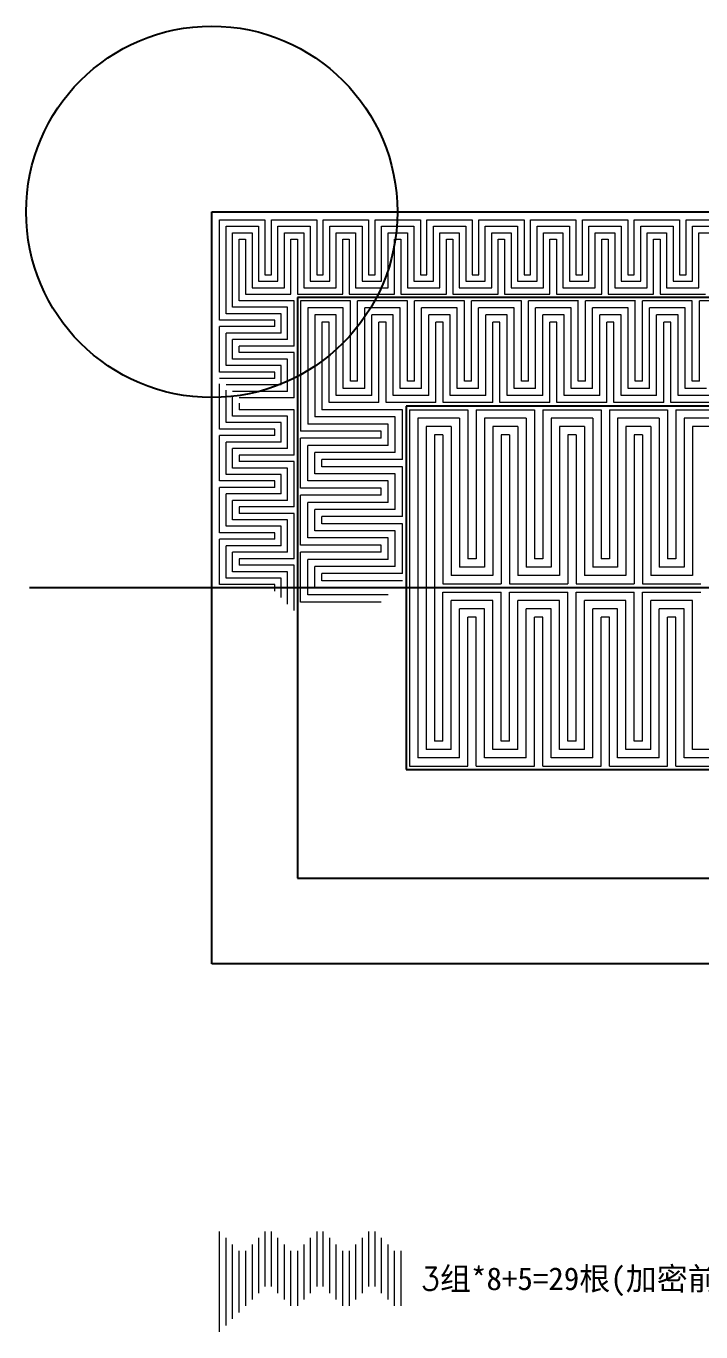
# Model space of a CAD drawing. Header units: millimetres. Extents: x -5937 to 68925, y -3068 to 5300.
# Drawn here: x 30560 to 31288, y 256 to 1662 of the extents above; entities that cross this region are included whole.
import ezdxf

# ---------------------------------------------------------------- set-up
doc = ezdxf.new("R2010")
doc.units = ezdxf.units.MM
doc.header["$LTSCALE"] = 7
doc.layers.add('xline', color=41, linetype='Continuous', plot=False)
doc.layers.add('参照', color=6, linetype='Continuous', lineweight=9)

msp = doc.modelspace()

# ---------------------------------------------------------------- linework, layer by layer
for p, q in [((30760.475, 1462.013), (32110.475, 1462.013)), ((30760.475, 652.013), (30760.475, 1462.013)), ((32018.219, 1369.757), (30852.73, 1369.757)), ((30852.73, 1369.757), (30852.73, 744.268)), ((31901.156, 1252.694), (30969.793, 1252.694)), ((30969.793, 1252.694), (30969.793, 861.332)), ((30969.793, 861.332), (31901.156, 861.332)), ((30852.73, 744.268), (32018.219, 744.268)), ((32110.475, 652.013), (30760.475, 652.013))]:
    msp.add_line(p, q)
at = {"color": 1}
msp.add_circle((30760.475, 1462.013), 200, dxfattribs=at)
at = {"layer": 'xline'}
msp.add_line((32407.731, 1057.013), (30563.999, 1057.013), dxfattribs=at)
at = {"layer": '参照'}
for p, q in [((30768.975, 1345.33), (30768.975, 1453.513)), ((30768.975, 1453.513), (30817.828, 1453.513)), ((30817.828, 1453.513), (30817.828, 1394.184)), ((30824.807, 1394.184), (30824.807, 1453.513)), ((30824.807, 1453.513), (30873.66, 1453.513)), ((30873.66, 1453.513), (30873.66, 1394.184)), ((30880.639, 1394.184), (30880.639, 1453.513)), ((30880.639, 1453.513), (30929.493, 1453.513)), ((30929.493, 1453.513), (30929.493, 1394.184)), ((30936.472, 1394.184), (30936.472, 1453.513)), ((30936.472, 1453.513), (30985.325, 1453.513)), ((30985.325, 1453.513), (30985.325, 1394.184)), ((30992.304, 1394.184), (30992.304, 1453.513)), ((30992.304, 1453.513), (31041.158, 1453.513)), ((31041.158, 1453.513), (31041.158, 1394.184)), ((31048.137, 1394.184), (31048.137, 1453.513)), ((31048.137, 1453.513), (31096.99, 1453.513)), ((31096.99, 1453.513), (31096.99, 1394.184)), ((31103.969, 1394.184), (31103.969, 1453.513)), ((31103.969, 1453.513), (31152.823, 1453.513)), ((31152.823, 1453.513), (31152.823, 1394.184)), ((31159.802, 1394.184), (31159.802, 1453.513)), ((31159.802, 1453.513), (31208.655, 1453.513)), ((31208.655, 1453.513), (31208.655, 1394.184)), ((31215.634, 1394.184), (31215.634, 1453.513)), ((31215.634, 1453.513), (31264.488, 1453.513)), ((31264.488, 1453.513), (31264.488, 1394.184)), ((31271.467, 1394.184), (31271.467, 1453.513)), ((31271.467, 1453.513), (31320.32, 1453.513)), ((30775.954, 1352.31), (30775.954, 1446.534)), ((30775.954, 1446.534), (30810.849, 1446.534)), ((30782.933, 1359.289), (30782.933, 1439.555)), ((30782.933, 1439.555), (30803.87, 1439.555)), ((30803.87, 1439.555), (30803.87, 1380.226)), ((30810.849, 1446.534), (30810.849, 1387.205)), ((30831.786, 1387.205), (30831.786, 1446.534)), ((30831.786, 1446.534), (30866.681, 1446.534)), ((30838.765, 1380.226), (30838.765, 1439.555)), ((30838.765, 1439.555), (30859.702, 1439.555)), ((30859.702, 1439.555), (30859.702, 1380.226)), ((30866.681, 1446.534), (30866.681, 1387.205)), ((30887.619, 1387.205), (30887.619, 1446.534)), ((30887.619, 1446.534), (30922.514, 1446.534)), ((30894.598, 1380.226), (30894.598, 1439.555)), ((30894.598, 1439.555), (30915.535, 1439.555)), ((30915.535, 1439.555), (30915.535, 1380.226)), ((30922.514, 1446.534), (30922.514, 1387.205)), ((30943.451, 1387.205), (30943.451, 1446.534)), ((30943.451, 1446.534), (30978.346, 1446.534)), ((30950.43, 1380.226), (30950.43, 1439.555)), ((30950.43, 1439.555), (30971.367, 1439.555)), ((30971.367, 1439.555), (30971.367, 1380.226)), ((30978.346, 1446.534), (30978.346, 1387.205)), ((30999.283, 1387.205), (30999.283, 1446.534)), ((30999.283, 1446.534), (31034.179, 1446.534)), ((31006.263, 1380.226), (31006.263, 1439.555)), ((31006.263, 1439.555), (31027.2, 1439.555)), ((31027.2, 1439.555), (31027.2, 1380.226)), ((31034.179, 1446.534), (31034.179, 1387.205)), ((31055.116, 1387.205), (31055.116, 1446.534)), ((31055.116, 1446.534), (31090.011, 1446.534)), ((31062.095, 1380.226), (31062.095, 1439.555)), ((31062.095, 1439.555), (31083.032, 1439.555)), ((31083.032, 1439.555), (31083.032, 1380.226)), ((31090.011, 1446.534), (31090.011, 1387.205)), ((31110.948, 1387.205), (31110.948, 1446.534)), ((31110.948, 1446.534), (31145.844, 1446.534)), ((31117.927, 1380.226), (31117.927, 1439.555)), ((31117.927, 1439.555), (31138.865, 1439.555)), ((31138.865, 1439.555), (31138.865, 1380.226)), ((31145.844, 1446.534), (31145.844, 1387.205)), ((31166.781, 1387.205), (31166.781, 1446.534)), ((31166.781, 1446.534), (31201.676, 1446.534)), ((31173.76, 1380.226), (31173.76, 1439.555)), ((31173.76, 1439.555), (31194.697, 1439.555)), ((31194.697, 1439.555), (31194.697, 1380.226)), ((31201.676, 1446.534), (31201.676, 1387.205)), ((31222.613, 1387.205), (31222.613, 1446.534)), ((31222.613, 1446.534), (31257.509, 1446.534)), ((31229.592, 1380.226), (31229.592, 1439.555)), ((31229.592, 1439.555), (31250.53, 1439.555)), ((31250.53, 1439.555), (31250.53, 1380.226)), ((31257.509, 1446.534), (31257.509, 1387.205)), ((31278.446, 1387.205), (31278.446, 1446.534)), ((31278.446, 1446.534), (31313.341, 1446.534)), ((31285.425, 1380.226), (31285.425, 1439.555)), ((31285.425, 1439.555), (31306.362, 1439.555)), ((30789.912, 1366.268), (30789.912, 1432.576)), ((30789.912, 1432.576), (30796.891, 1432.576)), ((30796.891, 1432.576), (30796.891, 1373.247)), ((30845.744, 1373.247), (30845.744, 1432.576)), ((30845.744, 1432.576), (30852.723, 1432.576)), ((30852.723, 1432.576), (30852.723, 1373.247)), ((30901.577, 1373.247), (30901.577, 1432.576)), ((30901.577, 1432.576), (30908.556, 1432.576)), ((30908.556, 1432.576), (30908.556, 1373.247)), ((30957.409, 1373.247), (30957.409, 1432.576)), ((30957.409, 1432.576), (30964.388, 1432.576)), ((30964.388, 1432.576), (30964.388, 1373.247)), ((31013.242, 1373.247), (31013.242, 1432.576)), ((31013.242, 1432.576), (31020.221, 1432.576)), ((31020.221, 1432.576), (31020.221, 1373.247)), ((31069.074, 1373.247), (31069.074, 1432.576)), ((31069.074, 1432.576), (31076.053, 1432.576)), ((31076.053, 1432.576), (31076.053, 1373.247)), ((31124.906, 1373.247), (31124.906, 1432.576)), ((31124.906, 1432.576), (31131.886, 1432.576)), ((31131.886, 1432.576), (31131.886, 1373.247)), ((31180.739, 1373.247), (31180.739, 1432.576)), ((31180.739, 1432.576), (31187.718, 1432.576)), ((31187.718, 1432.576), (31187.718, 1373.247)), ((31236.571, 1373.247), (31236.571, 1432.576)), ((31236.571, 1432.576), (31243.55, 1432.576)), ((31243.55, 1432.576), (31243.55, 1373.247)), ((30817.828, 1394.184), (30824.807, 1394.184)), ((30873.66, 1394.184), (30880.639, 1394.184)), ((30929.493, 1394.184), (30936.472, 1394.184)), ((30985.325, 1394.184), (30992.304, 1394.184)), ((31041.158, 1394.184), (31048.137, 1394.184)), ((31096.99, 1394.184), (31103.969, 1394.184)), ((31152.823, 1394.184), (31159.802, 1394.184)), ((31208.655, 1394.184), (31215.634, 1394.184)), ((31264.488, 1394.184), (31271.467, 1394.184)), ((30803.87, 1380.226), (30838.765, 1380.226)), ((30810.849, 1387.205), (30831.786, 1387.205)), ((30859.702, 1380.226), (30894.598, 1380.226)), ((30866.681, 1387.205), (30887.619, 1387.205)), ((30915.535, 1380.226), (30950.43, 1380.226)), ((30922.514, 1387.205), (30943.451, 1387.205)), ((30971.367, 1380.226), (31006.263, 1380.226)), ((30978.346, 1387.205), (30999.283, 1387.205)), ((31027.2, 1380.226), (31062.095, 1380.226)), ((31034.179, 1387.205), (31055.116, 1387.205)), ((31083.032, 1380.226), (31117.927, 1380.226)), ((31090.011, 1387.205), (31110.948, 1387.205)), ((31138.865, 1380.226), (31173.76, 1380.226)), ((31145.844, 1387.205), (31166.781, 1387.205)), ((31194.697, 1380.226), (31229.592, 1380.226)), ((31201.676, 1387.205), (31222.613, 1387.205)), ((31250.53, 1380.226), (31285.425, 1380.226)), ((31257.509, 1387.205), (31278.446, 1387.205)), ((30849.241, 1366.268), (30789.912, 1366.268)), ((30796.891, 1373.247), (30845.744, 1373.247)), ((30849.241, 1317.414), (30849.241, 1366.268)), ((30852.723, 1373.247), (30901.577, 1373.247)), ((30909.925, 1366.268), (30856.22, 1366.268)), ((30856.22, 1366.268), (30856.22, 1225.841)), ((30908.556, 1373.247), (30957.409, 1373.247)), ((30909.925, 1279.547), (30909.925, 1366.268)), ((30917.598, 1279.547), (30917.598, 1366.268)), ((30971.367, 1366.268), (30917.598, 1366.268)), ((30964.388, 1373.247), (31013.242, 1373.247)), ((30971.303, 1279.547), (30971.303, 1366.268)), ((31032.745, 1366.268), (30978.976, 1366.268)), ((30978.976, 1279.547), (30978.976, 1366.268)), ((31020.221, 1373.247), (31069.074, 1373.247)), ((31032.681, 1279.547), (31032.681, 1366.268)), ((31094.123, 1366.268), (31040.354, 1366.268)), ((31040.354, 1279.547), (31040.354, 1366.268)), ((31076.053, 1373.247), (31124.906, 1373.247)), ((31094.059, 1279.547), (31094.059, 1366.268)), ((31155.501, 1366.268), (31101.732, 1366.268)), ((31101.732, 1279.547), (31101.732, 1366.268)), ((31131.886, 1373.247), (31180.739, 1373.247)), ((31155.437, 1279.547), (31155.437, 1366.268)), ((31216.879, 1366.268), (31163.11, 1366.268)), ((31163.11, 1279.547), (31163.11, 1366.268)), ((31187.718, 1373.247), (31236.571, 1373.247)), ((31216.815, 1279.547), (31216.815, 1366.268)), ((31278.257, 1366.268), (31224.488, 1366.268)), ((31224.488, 1279.547), (31224.488, 1366.268)), ((31243.55, 1373.247), (31292.404, 1373.247)), ((31278.193, 1279.547), (31278.193, 1366.268)), ((31339.635, 1366.268), (31285.866, 1366.268)), ((31285.866, 1279.547), (31285.866, 1366.268)), ((30835.283, 1352.31), (30775.954, 1352.31)), ((30842.262, 1359.289), (30782.933, 1359.289)), ((30835.283, 1331.372), (30835.283, 1352.31)), ((30842.262, 1324.393), (30842.262, 1359.289)), ((30902.253, 1358.595), (30863.892, 1358.595)), ((30863.892, 1358.595), (30863.892, 1233.513)), ((30894.581, 1350.923), (30871.564, 1350.923)), ((30871.564, 1350.923), (30871.564, 1241.186)), ((30894.581, 1264.202), (30894.581, 1350.923)), ((30902.253, 1271.875), (30902.253, 1358.595)), ((30925.27, 1271.875), (30925.27, 1358.595)), ((30963.631, 1358.595), (30925.27, 1358.595)), ((30932.942, 1264.202), (30932.942, 1350.923)), ((30955.959, 1350.923), (30932.942, 1350.923)), ((30955.959, 1264.202), (30955.959, 1350.923)), ((30963.631, 1271.875), (30963.631, 1358.595)), ((31025.009, 1358.595), (30986.648, 1358.595)), ((30986.648, 1271.875), (30986.648, 1358.595)), ((31017.337, 1350.923), (30994.32, 1350.923)), ((30994.32, 1264.202), (30994.32, 1350.923)), ((31017.337, 1264.202), (31017.337, 1350.923)), ((31025.009, 1271.875), (31025.009, 1358.595)), ((31086.387, 1358.595), (31048.026, 1358.595)), ((31048.026, 1271.875), (31048.026, 1358.595)), ((31078.715, 1350.923), (31055.698, 1350.923)), ((31055.698, 1264.202), (31055.698, 1350.923)), ((31078.715, 1264.202), (31078.715, 1350.923)), ((31086.387, 1271.875), (31086.387, 1358.595)), ((31147.765, 1358.595), (31109.404, 1358.595)), ((31109.404, 1271.875), (31109.404, 1358.595)), ((31140.093, 1350.923), (31117.076, 1350.923)), ((31117.076, 1264.202), (31117.076, 1350.923)), ((31140.093, 1264.202), (31140.093, 1350.923)), ((31147.765, 1271.875), (31147.765, 1358.595)), ((31209.143, 1358.595), (31170.782, 1358.595)), ((31170.782, 1271.875), (31170.782, 1358.595)), ((31201.471, 1350.923), (31178.454, 1350.923)), ((31178.454, 1264.202), (31178.454, 1350.923)), ((31201.471, 1264.202), (31201.471, 1350.923)), ((31209.143, 1271.875), (31209.143, 1358.595)), ((31270.521, 1358.595), (31232.16, 1358.595)), ((31232.16, 1271.875), (31232.16, 1358.595)), ((31262.849, 1350.923), (31239.832, 1350.923)), ((31239.832, 1264.202), (31239.832, 1350.923)), ((31262.849, 1264.202), (31262.849, 1350.923)), ((31270.521, 1271.875), (31270.521, 1358.595)), ((30828.304, 1345.33), (30768.975, 1345.33)), ((30828.304, 1338.351), (30768.975, 1338.351)), ((30768.975, 1289.498), (30768.975, 1338.351)), ((30828.304, 1338.351), (30828.304, 1345.33)), ((30886.909, 1343.251), (30879.236, 1343.251)), ((30879.236, 1343.251), (30879.236, 1248.858)), ((30886.909, 1256.53), (30886.909, 1343.251)), ((30894.598, 1343.251), (30894.581, 1343.251)), ((30940.614, 1256.53), (30940.614, 1343.251)), ((30948.287, 1343.251), (30940.614, 1343.251)), ((30948.287, 1256.53), (30948.287, 1343.251)), ((31009.665, 1343.251), (31001.992, 1343.251)), ((31001.992, 1256.53), (31001.992, 1343.251)), ((31009.665, 1256.53), (31009.665, 1343.251)), ((31071.043, 1343.251), (31063.37, 1343.251)), ((31063.37, 1256.53), (31063.37, 1343.251)), ((31071.043, 1256.53), (31071.043, 1343.251)), ((31132.421, 1343.251), (31124.748, 1343.251)), ((31124.748, 1256.53), (31124.748, 1343.251)), ((31132.421, 1256.53), (31132.421, 1343.251)), ((31193.799, 1343.251), (31186.126, 1343.251)), ((31186.126, 1256.53), (31186.126, 1343.251)), ((31193.799, 1256.53), (31193.799, 1343.251)), ((31255.177, 1343.251), (31247.504, 1343.251)), ((31247.504, 1256.53), (31247.504, 1343.251)), ((31255.177, 1256.53), (31255.177, 1343.251)), ((30835.283, 1331.372), (30775.954, 1331.372)), ((30775.954, 1296.477), (30775.954, 1331.372)), ((30842.262, 1324.393), (30782.933, 1324.393)), ((30782.933, 1303.456), (30782.933, 1324.393)), ((30894.598, 1335.579), (30894.581, 1335.579)), ((30894.598, 1327.906), (30894.581, 1327.906)), ((30849.241, 1317.414), (30789.912, 1317.414)), ((30789.912, 1310.435), (30789.912, 1317.414)), ((30849.241, 1310.435), (30789.912, 1310.435)), ((30849.241, 1261.582), (30849.241, 1310.435)), ((30894.598, 1320.234), (30894.581, 1320.234)), ((30894.598, 1312.562), (30894.581, 1312.562)), ((30835.283, 1296.477), (30775.954, 1296.477)), ((30842.262, 1303.456), (30782.933, 1303.456)), ((30835.283, 1275.54), (30835.283, 1296.477)), ((30842.262, 1268.561), (30842.262, 1303.456)), ((30894.598, 1304.89), (30894.581, 1304.89)), ((30828.304, 1289.498), (30768.975, 1289.498)), ((30828.304, 1282.519), (30768.975, 1282.519)), ((30828.304, 1282.519), (30828.304, 1289.498)), ((30768.975, 1228), (30768.975, 1276.853)), ((30835.283, 1275.54), (30775.954, 1275.54)), ((30775.954, 1234.979), (30775.954, 1269.874)), ((30842.262, 1268.561), (30782.933, 1268.561)), ((30925.27, 1271.875), (30902.253, 1271.875)), ((30917.598, 1279.547), (30909.925, 1279.547)), ((30986.648, 1271.875), (30963.631, 1271.875)), ((30978.976, 1279.547), (30971.303, 1279.547)), ((31048.026, 1271.875), (31025.009, 1271.875)), ((31040.354, 1279.547), (31032.681, 1279.547)), ((31109.404, 1271.875), (31086.387, 1271.875)), ((31101.732, 1279.547), (31094.059, 1279.547)), ((31170.782, 1271.875), (31147.765, 1271.875)), ((31163.11, 1279.547), (31155.437, 1279.547)), ((31232.16, 1271.875), (31209.143, 1271.875)), ((31224.488, 1279.547), (31216.815, 1279.547)), ((31293.538, 1271.875), (31270.521, 1271.875)), ((31285.866, 1279.547), (31278.193, 1279.547)), ((30782.933, 1241.958), (30782.933, 1262.895)), ((30849.241, 1261.582), (30789.912, 1261.582)), ((30789.912, 1255.916), (30789.912, 1248.937)), ((30940.614, 1256.53), (30886.909, 1256.53)), ((30932.942, 1264.202), (30894.581, 1264.202)), ((31001.992, 1256.53), (30948.287, 1256.53)), ((30994.32, 1264.202), (30955.959, 1264.202)), ((31063.37, 1256.53), (31009.665, 1256.53)), ((31055.698, 1264.202), (31017.337, 1264.202)), ((31124.748, 1256.53), (31071.043, 1256.53)), ((31117.076, 1264.202), (31078.715, 1264.202)), ((31186.126, 1256.53), (31132.421, 1256.53)), ((31178.454, 1264.202), (31140.093, 1264.202)), ((31247.504, 1256.53), (31193.799, 1256.53)), ((31239.832, 1264.202), (31201.471, 1264.202)), ((31308.882, 1256.53), (31255.177, 1256.53)), ((31301.21, 1264.202), (31262.849, 1264.202)), ((30842.262, 1241.958), (30782.933, 1241.958)), ((30849.241, 1248.937), (30789.912, 1248.937)), ((30842.262, 1207.063), (30842.262, 1241.958)), ((30849.241, 1200.083), (30849.241, 1248.937)), ((30958.285, 1241.186), (30871.564, 1241.186)), ((30965.957, 1248.858), (30879.236, 1248.858)), ((30958.285, 1202.824), (30958.285, 1241.186)), ((30965.957, 1195.152), (30965.957, 1248.858)), ((30973.63, 1248.858), (30973.63, 865.168)), ((30973.63, 1248.858), (31036.405, 1248.858)), ((30982.597, 1239.89), (30982.597, 874.136)), ((31027.437, 1239.89), (30982.597, 1239.89)), ((31027.437, 1239.89), (31027.437, 1079.432)), ((31036.405, 1248.858), (31036.405, 1088.4)), ((31045.372, 1248.858), (31045.372, 1088.4)), ((31045.372, 1248.858), (31108.148, 1248.858)), ((31054.34, 1239.89), (31054.34, 1079.432)), ((31099.18, 1239.89), (31054.34, 1239.89)), ((31099.18, 1239.89), (31099.18, 1079.432)), ((31108.148, 1248.858), (31108.148, 1088.4)), ((31117.115, 1248.858), (31117.115, 1088.4)), ((31117.115, 1248.858), (31179.89, 1248.858)), ((31126.083, 1239.89), (31126.083, 1079.432)), ((31170.923, 1239.89), (31126.083, 1239.89)), ((31170.923, 1239.89), (31170.923, 1079.432)), ((31179.89, 1248.858), (31179.89, 1088.4)), ((31188.858, 1248.858), (31188.858, 1088.4)), ((31188.858, 1248.858), (31251.633, 1248.858)), ((31242.665, 1239.89), (31197.826, 1239.89)), ((31197.826, 1239.89), (31197.826, 1079.432)), ((31242.665, 1239.89), (31242.665, 1079.432)), ((31251.633, 1248.858), (31251.633, 1088.4)), ((31260.601, 1248.858), (31260.601, 1088.4)), ((31260.601, 1248.858), (31323.376, 1248.858)), ((31269.569, 1239.89), (31269.569, 1079.432)), ((31314.408, 1239.89), (31269.569, 1239.89)), ((30828.304, 1228), (30768.975, 1228)), ((30835.283, 1234.979), (30775.954, 1234.979)), ((30828.304, 1221.021), (30828.304, 1228)), ((30835.283, 1214.042), (30835.283, 1234.979)), ((30942.941, 1225.841), (30856.22, 1225.841)), ((30950.613, 1233.513), (30863.892, 1233.513)), ((30942.941, 1218.169), (30942.941, 1225.841)), ((30950.613, 1210.497), (30950.613, 1233.513)), ((30991.565, 1230.922), (30991.565, 883.104)), ((31018.469, 1230.922), (30991.565, 1230.922)), ((31018.469, 1230.922), (31018.469, 1070.465)), ((31063.308, 1230.922), (31063.308, 1070.465)), ((31090.212, 1230.922), (31063.308, 1230.922)), ((31090.212, 1230.922), (31090.212, 1070.465)), ((31135.051, 1230.922), (31135.051, 1070.465)), ((31161.955, 1230.922), (31135.051, 1230.922)), ((31161.955, 1230.922), (31161.955, 1070.465)), ((31233.698, 1230.922), (31206.794, 1230.922)), ((31206.794, 1230.922), (31206.794, 1070.465)), ((31233.698, 1230.922), (31233.698, 1070.465)), ((31278.537, 1230.922), (31278.537, 1070.465)), ((31305.441, 1230.922), (31278.537, 1230.922)), ((30768.975, 1172.167), (30768.975, 1221.021)), ((30828.304, 1221.021), (30768.975, 1221.021)), ((30775.954, 1179.146), (30775.954, 1214.042)), ((30835.283, 1214.042), (30775.954, 1214.042)), ((30942.941, 1218.169), (30856.22, 1218.169)), ((30856.22, 1164.463), (30856.22, 1218.169)), ((30950.613, 1210.497), (30863.892, 1210.497)), ((30863.892, 1172.135), (30863.892, 1210.497)), ((31000.533, 1221.954), (31000.533, 892.071)), ((31009.501, 1221.954), (31000.533, 1221.954)), ((31009.501, 1221.954), (31009.501, 1061.497)), ((31072.276, 1221.954), (31072.276, 1061.497)), ((31081.244, 1221.954), (31072.276, 1221.954)), ((31081.244, 1221.954), (31081.244, 1061.497)), ((31144.019, 1221.954), (31144.019, 1061.497)), ((31152.987, 1221.954), (31144.019, 1221.954)), ((31152.987, 1221.954), (31152.987, 1061.497)), ((31224.73, 1221.954), (31215.762, 1221.954)), ((31215.762, 1221.954), (31215.762, 1061.497)), ((31224.73, 1221.954), (31224.73, 1061.497)), ((30782.933, 1186.125), (30782.933, 1207.063)), ((30842.262, 1207.063), (30782.933, 1207.063)), ((30789.912, 1200.083), (30789.912, 1193.104)), ((30849.241, 1200.083), (30789.912, 1200.083)), ((30958.285, 1202.824), (30871.564, 1202.824)), ((30871.564, 1179.808), (30871.564, 1202.824)), ((30842.262, 1186.125), (30782.933, 1186.125)), ((30849.241, 1193.104), (30789.912, 1193.104)), ((30842.262, 1151.23), (30842.262, 1186.125)), ((30849.241, 1144.251), (30849.241, 1193.104)), ((30965.957, 1195.152), (30879.236, 1195.152)), ((30879.236, 1187.48), (30879.236, 1195.152)), ((30965.957, 1187.48), (30879.236, 1187.48)), ((30965.957, 1133.774), (30965.957, 1187.48)), ((30828.304, 1172.167), (30768.975, 1172.167)), ((30835.283, 1179.146), (30775.954, 1179.146)), ((30828.304, 1165.188), (30828.304, 1172.167)), ((30835.283, 1158.209), (30835.283, 1179.146)), ((30950.613, 1172.135), (30863.892, 1172.135)), ((30958.285, 1179.808), (30871.564, 1179.808)), ((30950.613, 1149.119), (30950.613, 1172.135)), ((30958.285, 1141.446), (30958.285, 1179.808)), ((30768.975, 1116.335), (30768.975, 1165.188)), ((30828.304, 1165.188), (30768.975, 1165.188)), ((30775.954, 1123.314), (30775.954, 1158.209)), ((30835.283, 1158.209), (30775.954, 1158.209)), ((30942.941, 1164.463), (30856.22, 1164.463)), ((30856.22, 1103.085), (30856.22, 1156.791)), ((30942.941, 1156.791), (30856.22, 1156.791)), ((30942.941, 1156.791), (30942.941, 1164.463)), ((30782.933, 1130.293), (30782.933, 1151.23)), ((30842.262, 1151.23), (30782.933, 1151.23)), ((30789.912, 1144.251), (30789.912, 1137.272)), ((30849.241, 1144.251), (30789.912, 1144.251)), ((30863.892, 1110.757), (30863.892, 1149.119)), ((30950.613, 1149.119), (30863.892, 1149.119)), ((30871.564, 1118.43), (30871.564, 1141.446)), ((30958.285, 1141.446), (30871.564, 1141.446)), ((30842.262, 1130.293), (30782.933, 1130.293)), ((30849.241, 1137.272), (30789.912, 1137.272)), ((30842.262, 1095.398), (30842.262, 1130.293)), ((30849.241, 1088.419), (30849.241, 1137.272)), ((30879.236, 1126.102), (30879.236, 1133.774)), ((30965.957, 1133.774), (30879.236, 1133.774)), ((30965.957, 1126.102), (30879.236, 1126.102)), ((30965.957, 1072.396), (30965.957, 1126.102)), ((30828.304, 1116.335), (30768.975, 1116.335)), ((30835.283, 1123.314), (30775.954, 1123.314)), ((30828.304, 1109.356), (30828.304, 1116.335)), ((30835.283, 1102.377), (30835.283, 1123.314)), ((30958.285, 1118.43), (30871.564, 1118.43)), ((30958.285, 1080.068), (30958.285, 1118.43)), ((30768.975, 1060.502), (30768.975, 1109.356)), ((30828.304, 1109.356), (30768.975, 1109.356)), ((30775.954, 1067.481), (30775.954, 1102.377)), ((30835.283, 1102.377), (30775.954, 1102.377)), ((30942.941, 1103.085), (30856.22, 1103.085)), ((30950.613, 1110.757), (30863.892, 1110.757)), ((30942.941, 1095.413), (30942.941, 1103.085)), ((30950.613, 1087.741), (30950.613, 1110.757)), ((30782.933, 1074.46), (30782.933, 1095.398)), ((30842.262, 1095.398), (30782.933, 1095.398)), ((30789.912, 1088.419), (30789.912, 1081.439)), ((30849.241, 1088.419), (30789.912, 1088.419)), ((30856.22, 1041.707), (30856.22, 1095.413)), ((30942.941, 1095.413), (30856.22, 1095.413)), ((30863.892, 1049.379), (30863.892, 1087.741)), ((30950.613, 1087.741), (30863.892, 1087.741)), ((31045.372, 1088.4), (31036.405, 1088.4)), ((31117.115, 1088.4), (31108.148, 1088.4)), ((31188.858, 1088.4), (31179.89, 1088.4)), ((31260.601, 1088.4), (31251.633, 1088.4)), ((30842.262, 1074.46), (30782.933, 1074.46)), ((30849.241, 1081.439), (30789.912, 1081.439)), ((30842.262, 1039.565), (30842.262, 1074.46)), ((30849.241, 1032.586), (30849.241, 1081.439)), ((30871.564, 1057.052), (30871.564, 1080.068)), ((30958.285, 1080.068), (30871.564, 1080.068)), ((30879.236, 1064.724), (30879.236, 1072.396)), ((30965.957, 1072.396), (30879.236, 1072.396)), ((31063.308, 1070.465), (31018.469, 1070.465)), ((31054.34, 1079.432), (31027.437, 1079.432)), ((31135.051, 1070.465), (31090.212, 1070.465)), ((31126.083, 1079.432), (31099.18, 1079.432)), ((31206.794, 1070.465), (31161.955, 1070.465)), ((31197.826, 1079.432), (31170.923, 1079.432)), ((31278.537, 1070.465), (31233.698, 1070.465)), ((31269.569, 1079.432), (31242.665, 1079.432)), ((30828.304, 1060.502), (30768.975, 1060.502)), ((30835.283, 1067.481), (30775.954, 1067.481)), ((30828.304, 1053.523), (30828.304, 1060.502)), ((30835.283, 1046.544), (30835.283, 1067.481)), ((31009.501, 1061.497), (31072.276, 1061.497)), ((31081.244, 1061.497), (31144.019, 1061.497)), ((31152.987, 1061.497), (31215.762, 1061.497)), ((31224.73, 1061.497), (31287.505, 1061.497)), ((31009.501, 892.071), (31009.501, 1052.529)), ((31009.501, 1052.529), (31072.276, 1052.529)), ((31018.469, 883.104), (31018.469, 1043.561)), ((31063.308, 1043.561), (31018.469, 1043.561)), ((31063.308, 883.104), (31063.308, 1043.561)), ((31072.276, 892.071), (31072.276, 1052.529)), ((31081.244, 892.071), (31081.244, 1052.529)), ((31081.244, 1052.529), (31144.019, 1052.529)), ((31090.212, 883.104), (31090.212, 1043.561)), ((31135.051, 1043.561), (31090.212, 1043.561)), ((31135.051, 883.104), (31135.051, 1043.561)), ((31144.019, 892.071), (31144.019, 1052.529)), ((31152.987, 1052.529), (31215.762, 1052.529)), ((31152.987, 892.071), (31152.987, 1052.529)), ((31206.794, 1043.561), (31161.955, 1043.561)), ((31161.955, 883.104), (31161.955, 1043.561)), ((31206.794, 883.104), (31206.794, 1043.561)), ((31215.762, 892.071), (31215.762, 1052.529)), ((31224.73, 1052.529), (31287.505, 1052.529)), ((31224.73, 892.071), (31224.73, 1052.529)), ((31278.537, 1043.561), (31233.698, 1043.561)), ((31233.698, 883.104), (31233.698, 1043.561)), ((31278.537, 883.104), (31278.537, 1043.561)), ((31027.437, 874.136), (31027.437, 1034.593)), ((31054.34, 1034.593), (31027.437, 1034.593)), ((31054.34, 874.136), (31054.34, 1034.593)), ((31099.18, 874.136), (31099.18, 1034.593)), ((31126.083, 1034.593), (31099.18, 1034.593)), ((31126.083, 874.136), (31126.083, 1034.593)), ((31197.826, 1034.593), (31170.923, 1034.593)), ((31170.923, 874.136), (31170.923, 1034.593)), ((31197.826, 874.136), (31197.826, 1034.593)), ((31269.569, 1034.593), (31242.665, 1034.593)), ((31242.665, 874.136), (31242.665, 1034.593)), ((31269.569, 874.136), (31269.569, 1034.593)), ((31036.405, 865.168), (31036.405, 1025.625)), ((31045.372, 1025.625), (31036.405, 1025.625)), ((31045.372, 865.168), (31045.372, 1025.625)), ((31108.148, 865.168), (31108.148, 1025.625)), ((31117.115, 1025.625), (31108.148, 1025.625)), ((31117.115, 865.168), (31117.115, 1025.625)), ((31188.858, 1025.625), (31179.89, 1025.625)), ((31179.89, 865.168), (31179.89, 1025.625)), ((31188.858, 865.168), (31188.858, 1025.625)), ((31260.601, 1025.625), (31251.633, 1025.625)), ((31251.633, 865.168), (31251.633, 1025.625)), ((31260.601, 865.168), (31260.601, 1025.625)), ((31009.501, 892.071), (31000.533, 892.071)), ((31081.244, 892.071), (31072.276, 892.071)), ((31152.987, 892.071), (31144.019, 892.071)), ((31224.73, 892.071), (31215.762, 892.071)), ((31027.437, 874.136), (30982.597, 874.136)), ((31018.469, 883.104), (30991.565, 883.104)), ((31099.18, 874.136), (31054.34, 874.136)), ((31090.212, 883.104), (31063.308, 883.104)), ((31170.923, 874.136), (31126.083, 874.136)), ((31161.955, 883.104), (31135.051, 883.104)), ((31242.665, 874.136), (31197.826, 874.136)), ((31233.698, 883.104), (31206.794, 883.104)), ((31314.408, 874.136), (31269.569, 874.136)), ((31305.441, 883.104), (31278.537, 883.104)), ((30973.63, 865.168), (31036.405, 865.168)), ((31045.372, 865.168), (31108.148, 865.168)), ((31117.115, 865.168), (31179.89, 865.168)), ((31188.858, 865.168), (31251.633, 865.168)), ((31260.601, 865.168), (31323.376, 865.168)), ((30768.975, 255.784), (30768.975, 363.967)), ((30775.954, 262.763), (30775.954, 356.988)), ((30810.849, 356.988), (30810.849, 297.659)), ((30817.828, 363.967), (30817.828, 304.638)), ((30824.807, 304.638), (30824.807, 363.967)), ((30831.786, 297.659), (30831.786, 356.988)), ((30866.681, 356.988), (30866.681, 297.659)), ((30873.66, 363.967), (30873.66, 304.638)), ((30880.639, 304.638), (30880.639, 363.967)), ((30887.619, 297.659), (30887.619, 356.988)), ((30922.514, 356.988), (30922.514, 297.659)), ((30929.493, 363.967), (30929.493, 304.638)), ((30936.472, 304.638), (30936.472, 363.967)), ((30943.451, 297.659), (30943.451, 356.988)), ((30782.933, 269.742), (30782.933, 350.008)), ((30789.912, 276.721), (30789.912, 343.029)), ((30796.891, 343.029), (30796.891, 283.7)), ((30803.87, 350.008), (30803.87, 290.68)), ((30838.765, 290.68), (30838.765, 350.008)), ((30845.744, 283.7), (30845.744, 343.029)), ((30852.723, 343.029), (30852.723, 283.7)), ((30859.702, 350.008), (30859.702, 290.68)), ((30894.598, 290.68), (30894.598, 350.008)), ((30901.577, 283.7), (30901.577, 343.029)), ((30908.556, 343.029), (30908.556, 283.7)), ((30915.535, 350.008), (30915.535, 290.68)), ((30950.43, 290.68), (30950.43, 350.008)), ((30957.409, 283.7), (30957.409, 343.029)), ((30964.388, 343.029), (30964.388, 283.7))]:
    msp.add_line(p, q, dxfattribs=at)
at = {"layer": '参照', "color": 1}
for p, q in [((30958.285, 1057.052), (30871.564, 1057.052)), ((30965.957, 1064.724), (30879.236, 1064.724)), ((30942.941, 1041.707), (30856.22, 1041.707)), ((30950.613, 1049.379), (30863.892, 1049.379))]:
    msp.add_line(p, q, dxfattribs=at)

# ---------------------------------------------------------------- texts
at = {"lineweight": 0, "insert": (30985.388, 325.294), "char_height": 24.5, "attachment_point": 1}
msp.add_mtext('{\\Ftxt.shx|c0;3\\f宋体|b0|i0|c134|p2;组\\f宋体|b0|i0|c0|p2;*8+5=29\\f宋体|b0|i0|c134|p2;根\\f宋体|b0|i0|c0|p2;(加密\\f宋体|b0|i0|c134|p2;前)}', dxfattribs=at)

doc.saveas('drawing.dxf')
